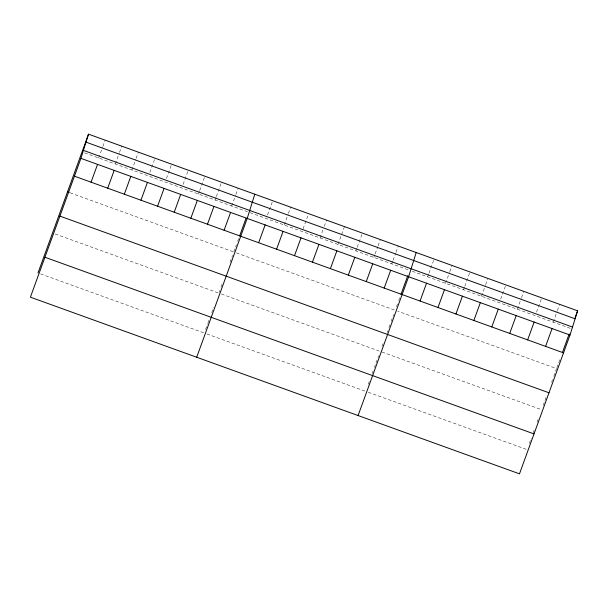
<?xml version="1.0" encoding="UTF-8"?>
<svg xmlns="http://www.w3.org/2000/svg" width="608" height="608" viewBox="0 0 608 608"><rect width="100%" height="100%" fill="white"/><g stroke="black" fill="none" stroke-linecap="round" stroke-linejoin="round"><path stroke-width="0.46" stroke-dasharray="3.04 2.28" d="M98.663 157.974L102.554 147.288M102.874 146.399L105.146 140.159M115.292 163.978L119.183 153.292M119.502 152.403L121.775 146.171M131.921 169.989L135.812 159.296M136.131 158.407L138.404 152.175M149.842 172.429L155.032 158.179M166.47 178.44L171.661 164.19M183.099 184.444L188.29 170.194M198.436 194.013L199.409 191.345M199.728 190.448L204.919 176.198M215.065 200.024L216.038 197.349M216.357 196.46L221.548 182.21M231.694 206.028L235.585 195.343M235.904 194.446L238.176 188.214M205.572 329.483L207.51 324.155M207.837 323.266L209.129 319.717M211.713 312.618L213.651 307.298M219.131 292.243L219.754 290.533M221 287.105L222.558 282.819M230.044 262.246L232.537 255.39M233.791 251.963L236.375 244.864M237.667 241.315L238.632 238.655M267.55 214.951L272.741 200.701M284.187 224.99L288.078 214.305M288.405 213.416L290.67 207.176M303.096 228.798L308.606 213.659M320.051 237.948L322.97 229.93M324.269 226.366L326.534 220.134M337.987 244.424L344.47 226.609M355.923 250.899L356.888 248.231M357.215 247.342L362.406 233.092M373.852 257.382L374.824 254.706M375.151 253.817L377.743 246.688M378.07 245.799L380.334 239.567M391.788 263.857L392.76 261.189M393.08 260.292L395.679 253.171M395.998 252.282L398.27 246.042M368.266 384.233L369.231 381.573M372.142 373.586L373.107 370.926M374.399 367.376L375.372 364.709M376.018 362.938L377.629 358.5M377.956 357.61L378.602 355.84M382.082 346.256L383.017 343.687M387.076 332.546L387.699 330.836M388.945 327.408L389.88 324.832M391.134 321.404L393.627 314.549M396.477 306.713L397.45 304.053M398.742 300.504L399.707 297.844M427.652 276.815L428.625 274.14M428.952 273.25L434.135 259M445.588 283.29L449.472 272.604M449.798 271.715L452.071 265.476M463.516 289.773L464.489 287.098M464.816 286.208L469.999 271.958M481.452 296.248L485.344 285.562M485.663 284.666L487.935 278.434M500.68 299.159L505.871 284.909M517.317 309.206L521.208 298.513M521.535 297.624L523.8 291.392M536.545 312.117L541.736 297.867M553.181 322.156L557.072 311.471M557.399 310.582L559.664 304.342M529.34 443.422L531.278 438.094M533.216 432.774L534.181 430.107M537.092 422.127L538.057 419.459M543.172 405.414L546.6 395.99M551.593 382.28L552.528 379.704M553.774 376.276L556.586 368.562L397.746 311.19M556.905 367.68L560.135 358.804M84.656 152.92L247.448 211.721M250.032 212.656L409.716 270.34M412.277 271.259L571.117 328.639M70.125 192.842L232.91 251.644M236.352 252.89L395.185 310.262M55.153 233.981L218.819 293.102M221.38 294.029L380.213 351.401M381.923 352.017L540.755 409.397M40.622 273.912L204.28 333.032M206.842 333.952L365.682 391.332M368.243 392.251L527.075 449.631"/><path stroke-width="0.91" d="M80.925 158.369L88.517 134.155L577.6 310.825L570.008 335.038L519.483 473.845L30.4 297.175L80.925 158.369L570.008 335.038M254.805 194.218L247.213 218.439L196.688 357.246M416.199 252.525L408.606 276.739L358.089 415.545M37.992 272.962L88.517 134.155M91.063 182.187L97.554 164.373M107.7 188.199L114.182 170.384M124.328 194.203L130.811 176.388M140.957 200.207L147.44 182.4M157.586 206.218L164.069 188.404M174.215 212.222L180.698 194.408M190.844 218.234L197.326 200.42M207.472 224.238L213.955 206.424M224.101 230.242L230.584 212.428M239.605 235.995L246.058 218.249M258.658 242.729L265.141 224.914M276.594 249.204L283.077 231.39M294.523 255.687L301.013 237.872M312.459 262.162L318.942 244.348M330.395 268.637L336.878 250.823M348.323 275.12L354.806 257.306M366.259 281.595L372.742 263.781M384.188 288.07L390.678 270.264M400.999 294.295L407.778 275.66M420.06 301.028L426.542 283.214M437.988 307.504L444.471 289.697M455.924 313.986L462.407 296.172M473.86 320.462L480.343 302.647M491.788 326.944L498.271 309.13M509.724 333.42L516.207 315.605M527.653 339.895L534.136 322.08M545.589 346.378L552.072 328.563M562.4 352.594L569.179 333.959M575.008 317.946L577.6 310.825M86.009 142.143L575.092 318.812M83.425 150.381L572.508 327.051M74.434 176.183L563.525 352.853M67.503 191.892L69.251 192.531M59.903 216.114L548.986 392.783M44.931 257.252L534.014 433.914"/></g></svg>
